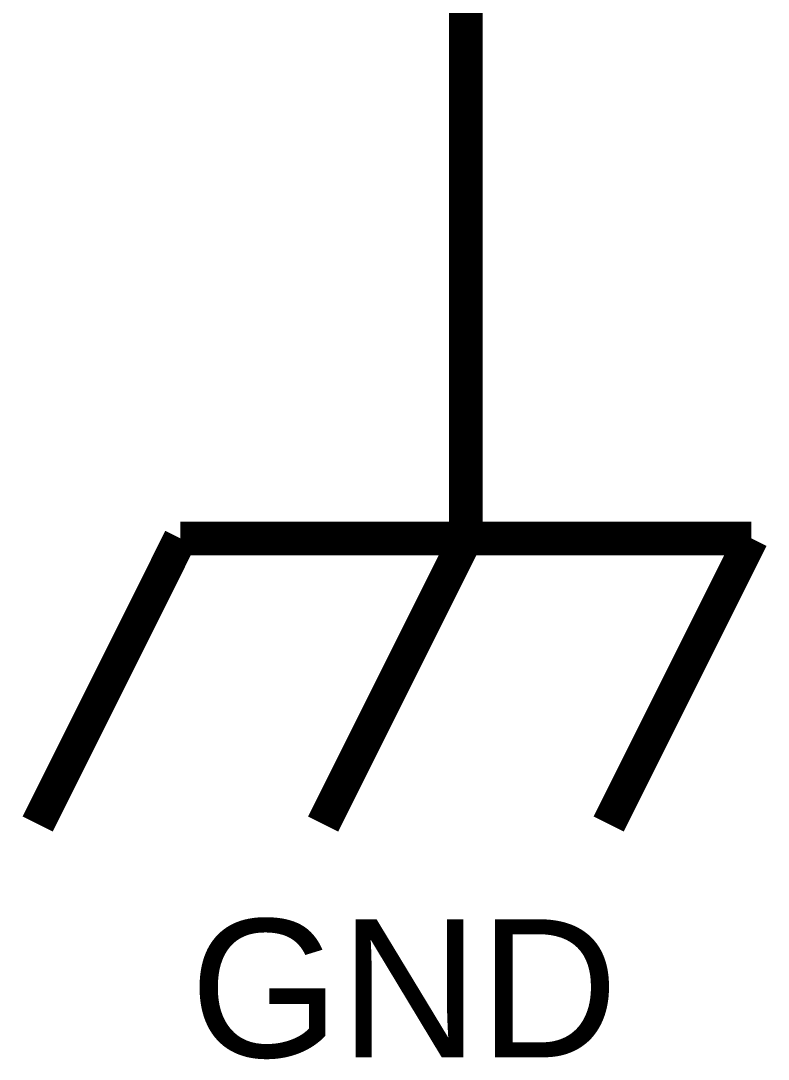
# Model space of a CAD drawing. Header units: millimetres. Extents: x 0 to 594, y 0 to 420.
# Drawn here: x 321.42 to 328.07, y 96.12 to 105.36 of the extents above; entities that cross this region are included whole.
import ezdxf

# ---------------------------------------------------------------- set-up
doc = ezdxf.new("R2010")
doc.units = ezdxf.units.MM
doc.layers.add('Sheet', color=255, linetype='Continuous')
doc.styles.get("Standard").update_dxf_attribs({"font": 'arial.ttf'})

msp = doc.modelspace()

# ---------------------------------------------------------------- linework, layer by layer
at = {"layer": 'Sheet', "color": 0, "const_width": 0.2997}
for points in [[(325.3835, 103.296), (325.3835, 108.2915), (325.3835, 110.8316), (322.3779, 110.8316)], [(325.3835, 103.296), (325.3835, 100.756)], [(322.8436, 100.756), (321.5736, 98.2159)], [(322.8436, 100.756), (327.9234, 100.756)], [(325.3835, 100.756), (324.1135, 98.2159)], [(327.9234, 100.756), (326.6534, 98.2159)]]:
    msp.add_lwpolyline(points, dxfattribs=at)

# ---------------------------------------------------------------- texts
at = {"layer": 'Sheet', "color": 0}
msp.add_text('GND', height=1.2277, dxfattribs=at).set_placement((322.9282, 96.1415))

doc.saveas('drawing.dxf')
